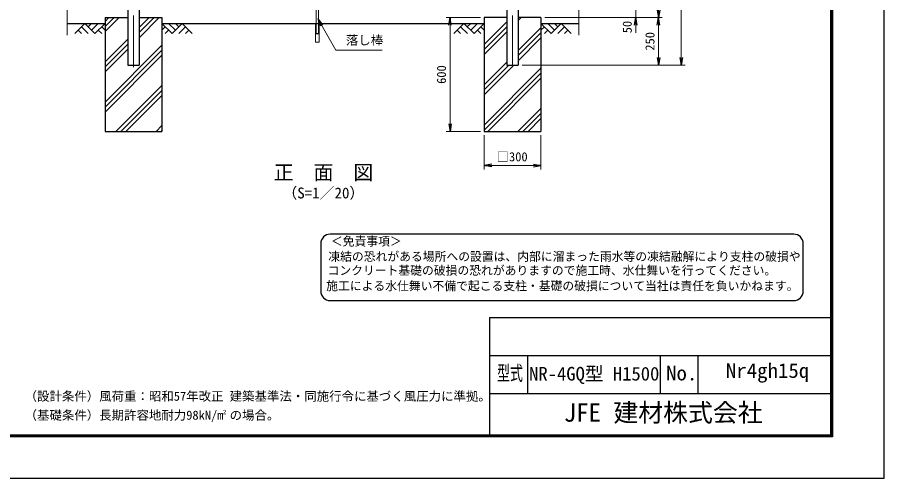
# Model space of a CAD drawing. Units: millimetres, scale not verified. Extents: x -4200 to 4200, y -2970 to 2970.
# Drawn here: x -371 to 4200, y -2970 to -537 of the extents above; entities that cross this region are included whole.
import ezdxf
from ezdxf.enums import TextEntityAlignment as Align

# ---------------------------------------------------------------- set-up
doc = ezdxf.new("R2010")
doc.units = ezdxf.units.MM
doc.header["$LTSCALE"] = 10
doc.linetypes.add('USER1', pattern=[50.8, 31.75, -6.35, 6.35, -6.35])
for name, color, linetype, lineweight in [('0-0_D-TTL-TXT', 7, 'Continuous', 25), ('0-1_D-BMK', 2, 'USER1', 13), ('0-2_D-STR1', 1, 'Continuous', 25), ('0-3_D-STR3', 3, 'Continuous', 13), ('0-4_D-DCR-HCH', 7, 'Continuous', 13), ('0-5_D-BGD', 7, 'Continuous', 25), ('0-6_D-STR4', 7, 'Continuous', 25), ('0-7_D-STR-DIM', 7, 'Continuous', 13), ('0-A_D-STR-TXT', 7, 'Continuous', 13), ('0-C_D-TTL', 7, 'Continuous', 25)]:
    doc.layers.add(name, color=color, linetype=linetype, lineweight=lineweight)
doc.layers.add('0-8_0', color=7, linetype='Continuous')
doc.styles.add('ＭＳ ゴシック', font='')
doc.styles.get('ＭＳ ゴシック').set_extended_font_data('MS Gothic')

# ---------------------------------------------------------------- blocks, each defined once
blk = doc.blocks.new('_Open')
at = {"layer": '0-8_0'}
blk.add_line((-10, 1.667), (0, 0), dxfattribs=at)
blk.add_lwpolyline([(-10, -1.667), (0, 0), (-10, 0)], dxfattribs=at)

msp = doc.modelspace()

# ---------------------------------------------------------------- linework, layer by layer
at = {"layer": '0-0_D-TTL-TXT', "color": 2}
for p, q in [((3725.39, -1680.51), (1279.84, -1680.51)), ((1229.84, -1730.51), (1229.84, -1980.51)), ((3775.39, -1980.51), (3775.39, -1730.51)), ((1279.84, -2030.51), (3725.39, -2030.51))]:
    msp.add_line(p, q, dxfattribs=at)
for centre, start, end in [((1279.84, -1730.51), 90, 180), ((3725.39, -1730.51), 0, 90), ((1279.84, -1980.51), 180, 270), ((3725.39, -1980.51), 270, 0)]:
    msp.add_arc(centre, 50, start, end, dxfattribs=at)
at = {"layer": '0-1_D-BMK'}
for p, q in [((241.99, 996.61), (241.99, -799.21)), ((2241.99, 996.61), (2241.99, -799.21))]:
    msp.add_line(p, q, dxfattribs=at)
at = {"layer": '0-2_D-STR1'}
for p, q in [((211.74, -490.93), (211.74, -788.63)), ((272.24, -490.93), (272.24, -788.63)), ((2211.74, -490.93), (2211.74, -788.63)), ((2272.24, -490.93), (2272.24, -788.63)), ((211.74, -788.63), (272.24, -788.63)), ((2211.74, -788.63), (2272.24, -788.63))]:
    msp.add_line(p, q, dxfattribs=at)
at = {"layer": '0-3_D-STR3'}
for p, q in [((1205.59, -372.63), (1205.59, -621.63)), ((1217.59, -372.63), (1217.59, -621.63)), ((1202.04, -568.63), (1202.04, -668.63)), ((1207.59, -623.63), (1205.59, -621.63)), ((1207.59, -623.63), (1215.59, -623.63))]:
    msp.add_line(p, q, dxfattribs=at)
for points in [[(1221.14, -568.63), (1221.14, -668.63), (1202.04, -668.63)], [(1205.59, -621.63), (1217.59, -621.63), (1215.59, -623.63)]]:
    msp.add_lwpolyline(points, dxfattribs=at)
at = {"layer": '0-4_D-DCR-HCH'}
for p, q in [((91.99, -612.42), (165.78, -538.63)), ((91.99, -585.91), (139.26, -538.63)), ((91.99, -559.39), (112.75, -538.63)), ((272.24, -644.31), (377.91, -538.63)), ((272.24, -617.79), (351.4, -538.63)), ((272.24, -591.27), (324.88, -538.63)), ((2272.24, -553.49), (2287.1, -538.63)), ((-14.43, -568.63), (-67.64, -621.84)), ((-32.17, -586.37), (3.47, -621.84)), ((-14.43, -568.63), (38.78, -621.84)), ((3.3, -586.37), (21.04, -568.63)), ((21.04, -604.11), (56.52, -568.63)), ((38.78, -621.84), (91.99, -568.63)), ((74.25, -586.37), (91.99, -604.03)), ((445.2, -621.84), (391.99, -568.63)), ((409.73, -586.37), (391.99, -604.03)), ((462.94, -604.11), (427.47, -568.63)), ((498.42, -568.63), (445.2, -621.84)), ((480.77, -586.46), (462.94, -568.63)), ((516.15, -586.37), (480.52, -621.84)), ((498.42, -568.63), (551.63, -621.84)), ((1985.57, -568.63), (1932.36, -621.84)), ((1967.83, -586.37), (2003.47, -621.84)), ((1985.57, -568.63), (2038.78, -621.84)), ((2003.3, -586.37), (2021.04, -568.63)), ((2021.04, -604.11), (2056.52, -568.63)), ((2038.78, -621.84), (2091.99, -568.63)), ((2074.25, -586.37), (2091.99, -604.03)), ((2091.99, -680.71), (2211.74, -560.96)), ((2091.99, -707.23), (2211.74, -587.48)), ((2272.24, -712.59), (2391.99, -592.84)), ((2445.2, -621.84), (2391.99, -568.63)), ((2409.73, -586.37), (2391.99, -604.03)), ((2462.94, -604.11), (2427.47, -568.63)), ((2498.42, -568.63), (2445.2, -621.84)), ((2480.77, -586.46), (2462.94, -568.63)), ((2516.15, -586.37), (2480.52, -621.84)), ((2498.42, -568.63), (2551.63, -621.84)), ((-49.91, -604.11), (-32.09, -621.84)), ((56.52, -604.11), (74.34, -621.84)), ((427.47, -604.11), (409.65, -621.84)), ((533.89, -604.11), (516.07, -621.84)), ((1950.09, -604.11), (1967.91, -621.84)), ((2056.52, -604.11), (2074.34, -621.84)), ((2091.99, -733.74), (2211.74, -613.99)), ((2272.24, -739.11), (2391.99, -619.36)), ((2427.47, -604.11), (2409.65, -621.84)), ((2533.89, -604.11), (2516.07, -621.84)), ((91.99, -771.52), (211.74, -651.77)), ((91.99, -798.04), (211.74, -678.29)), ((91.99, -983.65), (391.99, -683.65)), ((2272.24, -765.63), (2391.99, -645.88)), ((91.99, -824.56), (211.74, -704.81)), ((91.99, -1010.17), (391.99, -710.17)), ((91.99, -1036.69), (391.99, -736.69)), ((2091.99, -892.84), (2211.74, -773.09)), ((2091.99, -945.88), (2249.23, -788.63)), ((2091.99, -919.36), (2222.72, -788.63)), ((2091.99, -1104.97), (2391.99, -804.97)), ((2091.99, -1131.49), (2391.99, -831.49)), ((2111.37, -1138.63), (2391.99, -858.01)), ((149.14, -1138.63), (391.99, -895.79)), ((175.66, -1138.63), (391.99, -922.3)), ((202.18, -1138.63), (391.99, -948.82)), ((2270.46, -1138.63), (2391.99, -1017.11)), ((2296.98, -1138.63), (2391.99, -1043.62)), ((2323.5, -1138.63), (2391.99, -1070.14)), ((361.28, -1138.63), (391.99, -1107.92)), ((387.79, -1138.63), (391.99, -1134.43))]:
    msp.add_line(p, q, dxfattribs=at)
at = {"layer": '0-5_D-BGD'}
for p, q in [((-108.01, -568.63), (91.99, -568.63)), ((391.99, -568.63), (2091.99, -568.63)), ((2391.99, -568.63), (2591.99, -568.63))]:
    msp.add_line(p, q, dxfattribs=at)
at = {"layer": '0-6_D-STR4'}
for p, q in [((91.99, -538.63), (91.99, -1138.63)), ((91.99, -538.63), (211.74, -538.63)), ((272.24, -538.63), (391.99, -538.63)), ((391.99, -538.63), (391.99, -1138.63)), ((2091.99, -538.63), (2091.99, -1138.63)), ((2211.74, -538.63), (2091.99, -538.63)), ((2391.99, -538.63), (2272.24, -538.63)), ((2391.99, -538.63), (2391.99, -1138.63)), ((91.99, -1138.63), (391.99, -1138.63)), ((2091.99, -1138.63), (2391.99, -1138.63))]:
    msp.add_line(p, q, dxfattribs=at)
at = {"layer": '0-7_D-STR-DIM'}
for p, q in [((3131.99, -748.63), (3131.99, 921.37)), ((-108.01, -631.63), (-108.01, 210.72)), ((2591.99, -631.63), (2591.99, 210.72)), ((2891.99, -538.63), (2891.99, -488.63)), ((2071.99, -538.63), (1891.99, -538.63)), ((2411.99, -538.63), (2911.99, -538.63)), ((2411.99, -538.63), (3031.99, -538.63)), ((2411.99, -538.63), (3031.99, -538.63)), ((1911.99, -578.63), (1911.99, -1098.63)), ((2891.99, -578.63), (2891.99, -618.63)), ((3011.99, -578.63), (3011.99, -748.63)), ((2292.24, -788.63), (3151.99, -788.63)), ((2292.24, -788.63), (3031.99, -788.63)), ((2071.99, -1138.63), (1891.99, -1138.63)), ((2091.99, -1158.63), (2091.99, -1338.63)), ((2391.99, -1158.63), (2391.99, -1338.63)), ((2131.99, -1318.63), (2351.99, -1318.63))]:
    msp.add_line(p, q, dxfattribs=at)
at = {"layer": '0-A_D-STR-TXT'}
msp.add_lwpolyline([(1554.77, -709.62), (1310.45, -709.62), (1216.78, -547.38)], dxfattribs=at)
at = {"layer": '0-C_D-TTL'}
for p, q in [((2120, -2120), (2120, -2740)), ((2120, -2120), (3920, -2120)), ((2120, -2320), (3920, -2320)), ((2320, -2320), (2320, -2520)), ((3020, -2320), (3020, -2520)), ((3220, -2320), (3220, -2520)), ((2120, -2520), (3920, -2520))]:
    msp.add_line(p, q, dxfattribs=at)
at = {"layer": '0-C_D-TTL', "color": 2}
msp.add_lwpolyline([(-4200, 2970), (4200, 2970), (4200, -2970), (-4200, -2970)], close=True, dxfattribs=at)
at = {"layer": '0-C_D-TTL'}
for points in [[(-3930, 2750), (3930, 2750), (3930, -2750), (-3930, -2750)], [(-3927.5, 2747.5), (3927.5, 2747.5), (3927.5, -2747.5), (-3927.5, -2747.5)], [(-3925, 2745), (3925, 2745), (3925, -2745), (-3925, -2745)], [(-3922.5, 2742.5), (3922.5, 2742.5), (3922.5, -2742.5), (-3922.5, -2742.5)], [(-3920, 2740), (3920, 2740), (3920, -2740), (-3920, -2740)]]:
    msp.add_lwpolyline(points, close=True, dxfattribs=at)

# ---------------------------------------------------------------- block references
at = {"layer": '0-7_D-STR-DIM', "xscale": 4, "yscale": 4}
for p, rotation in [((3011.99, -538.63), 270), ((1911.99, -538.63), 90), ((2891.99, -538.63), 90), ((3011.99, -538.63), 90), ((3011.99, -788.63), 270), ((3131.99, -788.63), 270), ((1911.99, -1138.63), 270), ((2091.99, -1318.63), 180)]:
    msp.add_blockref('_Open', p, dxfattribs=dict(at, rotation=rotation))
msp.add_blockref('_Open', (2391.99, -1318.63), dxfattribs=at)
at = {"layer": '0-A_D-STR-TXT', "xscale": 4, "yscale": 4, "rotation": 120}
msp.add_blockref('_Open', (1215.78, -545.65), dxfattribs=at)

# ---------------------------------------------------------------- texts
at = {"layer": '0-0_D-TTL-TXT', "style": 'ＭＳ ゴシック'}
for s, height, p in [('正\u3000面\u3000図', 76.98, (982.09, -1416.31)), ('（S=1／20）', 57.7, (1027.57, -1509.5)), ('＜免責事項＞ \u3000\u3000', 45.67, (1283.54, -1754.69)), ('凍結の恐れがある場所への設置は、内部に溜まった雨水等の凍結融解により支柱の破損や', 45.67, (1270.02, -1835.18)), ('コンクリート基礎の破損の恐れがありますので施工時、水仕舞いを行ってください。', 45.67, (1265.91, -1908.61)), ('施工による水仕舞い不備で起こる支柱・基礎の破損について当社は責任を負いかねます。 ', 45.67, (1258.92, -1990.1)), ('NR-4GQ型 H1500', 72.14, (2329.13, -2474.21)), ('（設計条件）風荷重：昭和57年改正 建築基準法・同施行令に基づく風圧力に準拠。', 48.09, (-332.45, -2573.6)), ('JFE 建材株式会社', 96.19, (2512.38, -2698.5)), ('（基礎条件）長期許容地耐力98kN/m の場合。', 48.09, (-332.45, -2673.6)), ('2', 24.05, (713.02, -2637.79))]:
    msp.add_text(s, height=height, dxfattribs=at).set_placement(p, align=Align.BOTTOM_LEFT)
for s, width, p in [('型式', 0.65, (2160.27, -2474.8)), ('No.', 1.05, (3052, -2474.8)), ('Nr4gh15q', 1.05, (3367.33, -2461.47))]:
    msp.add_text(s, height=76.98, dxfattribs=dict(at, width=width)).set_placement(p, align=Align.BOTTOM_LEFT)
at = {"layer": '0-7_D-STR-DIM', "style": 'ＭＳ ゴシック'}
for s, p in [('50', (2885.24, -620.83)), ('250', (3005.24, -712.63)), ('600', (1905.24, -887.88))]:
    msp.add_text(s, height=48.09, rotation=90, dxfattribs=at).set_placement(p, align=Align.BOTTOM_LEFT)
msp.add_text('□300', height=48.09, dxfattribs=at).set_placement((2157.84, -1310.88), align=Align.BOTTOM_LEFT)
at = {"layer": '0-A_D-STR-TXT', "style": 'ＭＳ ゴシック'}
msp.add_text('落し棒', height=48.09, dxfattribs=at).set_placement((1362.89, -695.89), align=Align.BOTTOM_LEFT)

doc.saveas('drawing.dxf')
